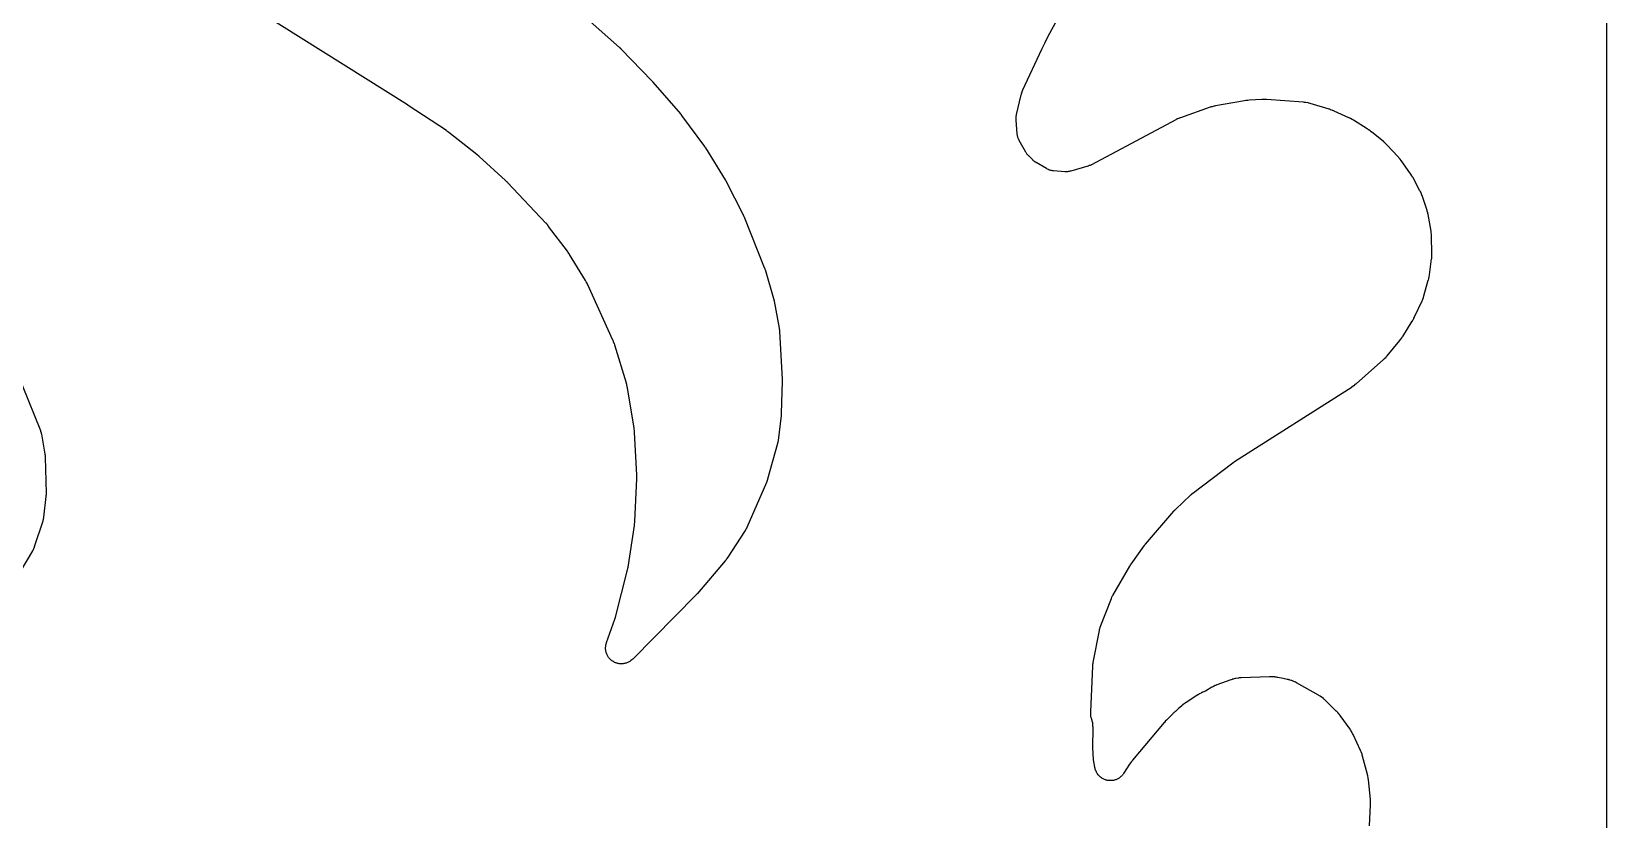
# Model space of a CAD drawing. Header units: millimetres. Extents: x 0 to 300, y 0 to 300.
# Drawn here: x 150 to 300, y 150 to 225 of the extents above; entities that cross this region are included whole.
import ezdxf

# ---------------------------------------------------------------- set-up
doc = ezdxf.new("R2010")
doc.units = ezdxf.units.MM
doc.layers.add('CUT', color=7, linetype='CONTINUOUS')

msp = doc.modelspace()

# ---------------------------------------------------------------- linework, layer by layer
at = {"layer": 'CUT'}
for points in [[(1.4375, 300.0625), (298.512, 300.0625), (299.3973, 300.0625), (299.4708, 300.0589), (299.5289, 300.0503), (299.586, 300.036), (299.6414, 300.0162), (299.6945, 299.991), (299.745, 299.9608), (299.7922, 299.9257), (299.8358, 299.8863), (299.8753, 299.8427), (299.9103, 299.7954), (299.9405, 299.745), (299.9657, 299.6918), (299.9855, 299.6365), (299.9998, 299.5794), (300.0084, 299.5212), (300.012, 299.4478), (300.012, 298.5625), (300.012, 1.4375)], [(192.3273, 235.6285), (205.9873, 223.5229), (205.9926, 223.5181), (206.0051, 223.5069), (206.0104, 223.5021), (206.0228, 223.4907), (206.0294, 223.4847), (206.0445, 223.4705), (206.051, 223.4644), (206.0611, 223.4548), (206.0674, 223.4487), (206.0821, 223.4345), (206.0884, 223.4284), (206.0918, 223.425), (206.0991, 223.4176), (206.1163, 223.4002), (206.1236, 223.3927), (209.0879, 220.3189), (209.0914, 220.3152), (209.0996, 220.3066), (209.1032, 220.3028), (209.1113, 220.2942), (209.1156, 220.2896), (209.1256, 220.2788), (209.1299, 220.2742), (209.1366, 220.2669), (209.1408, 220.2623), (209.1505, 220.2515), (209.1542, 220.2475), (209.1622, 220.2384), (209.1733, 220.2258), (209.1782, 220.2202), (211.7863, 217.1952), (211.7909, 217.1898), (211.8018, 217.177), (211.8064, 217.1715), (211.8171, 217.1586), (211.8228, 217.1518), (211.8359, 217.1357), (211.8415, 217.1288), (211.8502, 217.1179), (211.8557, 217.1111), (211.8683, 217.095), (211.8737, 217.0881), (211.8766, 217.0843), (211.8829, 217.076), (211.8975, 217.0566), (211.9038, 217.0482), (214.0715, 214.0951), (214.0757, 214.0894), (214.0853, 214.0761), (214.0894, 214.0704), (214.0989, 214.057), (214.1039, 214.0499), (214.1155, 214.0333), (214.1204, 214.0261), (214.1281, 214.0148), (214.1329, 214.0077), (214.144, 213.9911), (214.1487, 213.984), (214.1512, 213.98), (214.1568, 213.9715), (214.1696, 213.9514), (214.175, 213.9427), (216.0558, 210.9197), (216.0609, 210.9114), (216.0726, 210.8921), (216.0776, 210.8838), (216.0836, 210.8738), (216.0884, 210.8655), (216.0997, 210.846), (216.1044, 210.8377), (216.1119, 210.8244), (216.1166, 210.816), (216.1275, 210.7963), (216.1321, 210.7878), (216.1376, 210.7774), (216.1421, 210.7689), (216.1526, 210.749), (216.157, 210.7404), (217.7395, 207.6309), (217.744, 207.6219), (217.7544, 207.6009), (217.7588, 207.5918), (217.7641, 207.5808), (217.7685, 207.5717), (217.7784, 207.5504), (217.7826, 207.5413), (217.7892, 207.5268), (217.7933, 207.5176), (217.8027, 207.4961), (217.8067, 207.4869), (217.8116, 207.4756), (217.8155, 207.4664), (217.8244, 207.4447), (217.8282, 207.4354), (219.7796, 202.569), (219.7835, 202.5591), (219.7924, 202.536), (219.7962, 202.5261), (219.8007, 202.514), (219.8044, 202.5041), (219.8128, 202.4808), (219.8163, 202.4708), (219.8218, 202.455), (219.8252, 202.4449), (219.8331, 202.4215), (219.8364, 202.4114), (219.8403, 202.3991), (219.8435, 202.389), (219.8508, 202.3653), (219.8538, 202.3552), (220.6685, 199.5964), (220.6719, 199.5848), (220.6794, 199.5578), (220.6826, 199.5462), (220.6864, 199.5321), (220.6894, 199.5204), (220.6963, 199.4932), (220.6991, 199.4816), (220.7035, 199.4631), (220.7062, 199.4514), (220.7124, 199.424), (220.7149, 199.4123), (220.7179, 199.3979), (220.7203, 199.3862), (220.7257, 199.3586), (220.7279, 199.3468), (221.1943, 196.7886), (221.1968, 196.7746), (221.2022, 196.7418), (221.2044, 196.7277), (221.207, 196.7105), (221.209, 196.6964), (221.2134, 196.6635), (221.2152, 196.6493), (221.2178, 196.627), (221.2194, 196.6128), (221.2227, 196.5797), (221.2241, 196.5656), (221.2255, 196.5482), (221.2266, 196.534), (221.2289, 196.5009), (221.2298, 196.4866), (221.476, 191.9024), (221.4764, 191.8934), (221.4774, 191.8724), (221.4777, 191.8634), (221.4781, 191.8524), (221.4783, 191.8434), (221.4788, 191.8224), (221.479, 191.8133), (221.4792, 191.7991), (221.4793, 191.7901), (221.4793, 191.769), (221.4793, 191.76), (221.4793, 191.749), (221.4792, 191.74), (221.4788, 191.7189), (221.4786, 191.7099), (221.3986, 188.6935), (221.3983, 188.6832), (221.3974, 188.659), (221.3969, 188.6487), (221.3963, 188.6361), (221.3957, 188.6257), (221.3943, 188.6016), (221.3936, 188.5913), (221.3924, 188.575), (221.3916, 188.5646), (221.3896, 188.5406), (221.3886, 188.5303), (221.3874, 188.5177), (221.3864, 188.5074), (221.3838, 188.4834), (221.3826, 188.4731), (221.0999, 186.0985), (221.099, 186.0915), (221.097, 186.0753), (221.096, 186.0683), (221.0958, 186.0664), (221.0917, 186.0392), (221.0812, 185.9759), (221.0772, 185.954), (221.0701, 185.9213), (221.0516, 185.8434), (221.043, 185.81), (220.0934, 182.4038), (220.0891, 182.3888), (220.0788, 182.354), (220.0742, 182.3391), (220.0685, 182.3211), (220.0637, 182.3064), (220.0522, 182.2721), (220.0471, 182.2574), (220.0389, 182.2343), (220.0336, 182.2198), (220.0209, 182.1858), (220.0153, 182.1713), (220.0084, 182.1537), (220.0026, 182.1393), (219.9887, 182.1058), (219.9826, 182.0915), (218.1154, 177.7957), (218.1116, 177.787), (218.1055, 177.7733), (218.0955, 177.7517), (218.0802, 177.72), (218.0668, 177.6931), (218.0553, 177.6711), (218.0495, 177.66), (218.0468, 177.6551), (218.0329, 177.6303), (218.0009, 177.5751), (217.9812, 177.5427), (217.9732, 177.5302), (217.968, 177.5222), (216.235, 174.8684), (216.2271, 174.8564), (216.2084, 174.8287), (216.2002, 174.8169), (216.1902, 174.8026), (216.1819, 174.7909), (216.1623, 174.7639), (216.1538, 174.7523), (216.1403, 174.7342), (216.1316, 174.7228), (216.1112, 174.6964), (216.1023, 174.6851), (216.0914, 174.6715), (216.0824, 174.6603), (216.0611, 174.6346), (216.0519, 174.6236), (213.4136, 171.5282), (213.4092, 171.5231), (213.3989, 171.5111), (213.3944, 171.506), (213.3839, 171.494), (213.3783, 171.4877), (213.3652, 171.4731), (213.3596, 171.4669), (213.3507, 171.4571), (213.3451, 171.451), (213.3319, 171.4369), (213.3262, 171.4308), (213.3232, 171.4276), (213.3163, 171.4204), (213.3002, 171.4038), (213.2933, 171.3967), (207.243, 165.281), (207.2117, 165.2508), (207.1509, 165.1952), (207.0816, 165.1379), (207.0337, 165.1022), (206.959, 165.0521), (206.9077, 165.0213), (206.8285, 164.9789), (206.7744, 164.9534), (206.6913, 164.9191), (206.6349, 164.8991), (206.5488, 164.8733), (206.4907, 164.859), (206.4024, 164.8419), (206.3432, 164.8335), (206.2537, 164.8253), (206.1939, 164.8228), (206.104, 164.8236), (206.0443, 164.8271), (205.955, 164.8368), (205.8959, 164.8463), (205.8079, 164.8649), (205.7501, 164.8802), (205.6644, 164.9074), (205.6084, 164.9284), (205.5259, 164.9641), (205.4723, 164.9906), (205.3937, 165.0343), (205.343, 165.066), (205.2692, 165.1174), (205.2219, 165.154), (205.1536, 165.2124), (205.1102, 165.2536), (205.0481, 165.3186), (205.0089, 165.3638), (204.9536, 165.4347), (204.9192, 165.4836), (204.8713, 165.5596), (204.8419, 165.6118), (204.8017, 165.6922), (204.7777, 165.747), (204.7458, 165.831), (204.7274, 165.8879), (204.704, 165.9747), (204.6913, 166.0332), (204.6767, 166.1219), (204.67, 166.1813), (204.6643, 166.271), (204.6635, 166.3309), (204.6668, 166.4207), (204.672, 166.4803), (204.6842, 166.5693), (204.6953, 166.6281), (204.7164, 166.7155), (204.7396, 166.7945), (204.7534, 166.8373), (205.5359, 169.0749), (205.5399, 169.0868), (205.5654, 169.1647), (205.5691, 169.1767), (205.599, 169.2752), (205.6025, 169.2873), (205.6246, 169.3661), (205.6279, 169.3783), (206.7304, 173.6534), (206.734, 173.6682), (206.7563, 173.7646), (206.7595, 173.7795), (206.7844, 173.9012), (206.7872, 173.9162), (206.8046, 174.0136), (206.8071, 174.0286), (207.4112, 178.0034), (207.4134, 178.019), (207.4261, 178.1209), (207.4279, 178.1366), (207.4405, 178.2649), (207.4419, 178.2806), (207.4493, 178.3831), (207.4502, 178.3988), (207.6338, 182.4311), (207.6343, 182.4456), (207.6363, 182.5399), (207.6364, 182.5544), (207.6361, 182.6728), (207.6359, 182.6873), (207.6333, 182.7816), (207.6328, 182.7961), (207.4231, 186.8838), (207.422, 186.9007), (207.4133, 187.0104), (207.4117, 187.0273), (207.3969, 187.1646), (207.3948, 187.1814), (207.3799, 187.2904), (207.3774, 187.3071), (206.7545, 191.068), (206.751, 191.0872), (206.7262, 191.2117), (206.7221, 191.2308), (206.6859, 191.3859), (206.6812, 191.4048), (206.6483, 191.5274), (206.643, 191.5462), (205.5443, 195.1705), (205.5382, 195.1894), (205.4967, 195.3117), (205.49, 195.3304), (205.4328, 195.482), (205.4255, 195.5005), (205.3759, 195.6198), (205.368, 195.638), (202.9679, 200.9151), (202.9601, 200.9317), (202.9072, 201.0391), (202.8988, 201.0555), (202.8283, 201.1881), (202.8194, 201.2043), (202.7601, 201.3082), (202.7507, 201.3241), (201.2318, 203.8034), (201.2241, 203.8156), (201.1734, 203.8941), (201.1655, 203.9061), (201.0995, 204.003), (201.0912, 204.0148), (201.0368, 204.0908), (201.0283, 204.1024), (199.2405, 206.4763), (199.2303, 206.4894), (199.1627, 206.5741), (199.1522, 206.587), (199.0644, 206.6909), (199.0535, 206.7035), (198.9814, 206.7843), (198.9701, 206.7966), (195.3304, 210.6519), (195.3232, 210.6594), (195.273, 210.7108), (195.2652, 210.7186), (195.2014, 210.7815), (195.1936, 210.789), (195.1424, 210.8378), (195.1339, 210.8457), (192.6227, 213.1435), (192.6146, 213.1508), (192.5578, 213.2009), (192.549, 213.2085), (192.477, 213.2696), (192.4682, 213.2769), (192.4103, 213.3241), (192.4008, 213.3317), (189.7294, 215.4219), (189.7208, 215.4286), (189.66, 215.4743), (189.6506, 215.4813), (189.5738, 215.5368), (189.5644, 215.5435), (189.5029, 215.5862), (189.4927, 215.5931), (185.8682, 218.0017), (185.8651, 218.0037), (185.8442, 218.0175), (185.8409, 218.0196), (185.8146, 218.0366), (185.8114, 218.0386), (185.7906, 218.0519), (185.7872, 218.0541), (171.6738, 226.9208)], [(277.4271, 149.4006), (277.5394, 151.409), (277.5399, 151.4211), (277.5427, 151.4993), (277.543, 151.5113), (277.5438, 151.5584), (277.5437, 151.5824), (277.5398, 151.7389), (277.5388, 151.7629), (277.5357, 151.8099), (277.5348, 151.8219), (277.5282, 151.8999), (277.5271, 151.9119), (277.3299, 153.7873), (277.3286, 153.7982), (277.3192, 153.8743), (277.3177, 153.8856), (277.3145, 153.9081), (277.3135, 153.9158), (277.3064, 153.9653), (277.3025, 153.989), (277.2752, 154.1367), (277.2706, 154.1594), (277.2618, 154.1986), (277.2593, 154.2092), (277.2414, 154.2824), (277.2384, 154.2943), (276.7773, 156.0299), (276.7737, 156.0427), (276.7498, 156.1251), (276.746, 156.1378), (276.7306, 156.187), (276.7221, 156.2121), (276.6636, 156.3735), (276.6541, 156.3981), (276.6343, 156.4458), (276.6304, 156.4551), (276.6213, 156.4771), (276.6161, 156.4893), (276.5815, 156.568), (276.576, 156.58), (275.8702, 158.0924), (275.8643, 158.1048), (275.8246, 158.1851), (275.8183, 158.1973), (275.7934, 158.245), (275.78, 158.2691), (275.6898, 158.4236), (275.6754, 158.4471), (275.6462, 158.4923), (275.6385, 158.5037), (275.5882, 158.5777), (275.5803, 158.589), (275.5797, 158.5899), (274.6499, 159.8917), (274.6418, 159.9028), (274.5881, 159.9744), (274.5797, 159.9853), (274.5465, 160.0276), (274.529, 160.0488), (274.4121, 160.1842), (274.3937, 160.2046), (274.3567, 160.2437), (274.3471, 160.2536), (274.2842, 160.3171), (274.2744, 160.3268), (273.1789, 161.3827), (273.1772, 161.3844), (273.168, 161.393), (273.108, 161.4485), (273.0987, 161.4569), (273.0619, 161.4895), (273.0427, 161.5058), (272.9176, 161.6076), (272.8773, 161.6377), (272.7441, 161.7287), (272.723, 161.7425), (272.6813, 161.7685), (272.6705, 161.775), (272.6002, 161.8168), (272.5894, 161.8231), (270.4896, 163.0125), (270.4759, 163.02), (270.3863, 163.0678), (270.3725, 163.0749), (270.3179, 163.1022), (270.2896, 163.1154), (270.1062, 163.1954), (270.0477, 163.2173), (270.0303, 163.2229), (270.0148, 163.2286), (269.8599, 163.2769), (269.857, 163.2778), (269.8563, 163.278), (269.8207, 163.2891), (269.7902, 163.2978), (269.7302, 163.3131), (269.7147, 163.3168), (269.6142, 163.3396), (269.5986, 163.3429), (269.217, 163.4188), (268.7015, 163.525), (268.6839, 163.5283), (268.5689, 163.5484), (268.5512, 163.5513), (268.4819, 163.5612), (268.4462, 163.5653), (268.4194, 163.5675), (268.4017, 163.5695), (268.2829, 163.5789), (268.2138, 163.5847), (268.2037, 163.5852), (268.1746, 163.5876), (268.1395, 163.5893), (268.0711, 163.5908), (268.0536, 163.5909), (267.9396, 163.5899), (267.922, 163.5895), (265.205, 163.4877), (265.1912, 163.487), (265.1746, 163.486), (265.1462, 163.485), (265.1303, 163.4842), (265.0271, 163.4777), (265.0112, 163.4765), (264.9494, 163.4709), (264.9178, 163.4673), (264.716, 163.4383), (264.6535, 163.4259), (264.4559, 163.3758), (264.4253, 163.3671), (264.366, 163.3487), (264.3509, 163.3437), (264.253, 163.3104), (264.238, 163.3051), (262.9045, 162.8113), (262.8927, 162.8068), (262.8164, 162.7767), (262.8047, 162.7719), (262.7593, 162.7529), (262.7362, 162.7426), (262.5878, 162.673), (262.5652, 162.6618), (262.5215, 162.639), (262.5104, 162.6331), (262.4385, 162.5936), (262.4276, 162.5875), (261.8091, 162.231), (261.5449, 162.1172), (261.5336, 162.1122), (261.4606, 162.0789), (261.4494, 162.0736), (261.4059, 162.0527), (261.3839, 162.0416), (261.2423, 161.9662), (261.2207, 161.9541), (261.1791, 161.9297), (261.1685, 161.9234), (261.1001, 161.8814), (261.0897, 161.8748), (259.9661, 161.1521), (259.9548, 161.1447), (259.8818, 161.0954), (259.8706, 161.0876), (259.8274, 161.057), (259.8057, 161.0408), (259.6667, 160.9326), (259.6457, 160.9155), (259.6055, 160.8811), (259.5953, 160.8721), (259.5296, 160.8134), (259.5196, 160.8043), (259.2547, 160.5564), (259.0155, 160.3593), (259.0059, 160.3513), (258.944, 160.2981), (258.9346, 160.2899), (258.8981, 160.2571), (258.8798, 160.24), (258.763, 160.1262), (258.7454, 160.1083), (258.7118, 160.0727), (258.7033, 160.0634), (258.6485, 160.003), (258.6402, 159.9936), (258.5834, 159.9281), (258.1932, 159.5629), (258.1803, 159.5505), (258.0979, 159.4686), (258.0854, 159.4558), (257.9851, 159.35), (257.973, 159.3369), (257.8956, 159.2502), (257.8838, 159.2367), (254.8603, 155.642), (254.8488, 155.6278), (254.775, 155.5344), (254.7638, 155.5199), (254.6748, 155.3999), (254.6641, 155.385), (254.5962, 155.2873), (254.5859, 155.2721), (253.9947, 154.3641), (253.9694, 154.3273), (253.9334, 154.2775), (253.8964, 154.231), (253.8585, 154.1876), (253.7983, 154.1253), (253.7563, 154.0858), (253.6905, 154.0295), (253.6449, 153.9942), (253.574, 153.9445), (253.5252, 153.9138), (253.4498, 153.8712), (253.3983, 153.8452), (253.3192, 153.8101), (253.2654, 153.7892), (253.1833, 153.7618), (253.1277, 153.7462), (253.0433, 153.7268), (252.9866, 153.7166), (252.9007, 153.7055), (252.8432, 153.7008), (252.7567, 153.6979), (252.699, 153.6988), (252.6126, 153.7042), (252.5553, 153.7106), (252.4698, 153.7244), (252.4134, 153.7363), (252.3296, 153.7582), (252.2745, 153.7754), (252.1933, 153.8053), (252.1401, 153.8277), (252.0621, 153.8653), (252.0114, 153.8927), (251.9373, 153.9376), (251.8895, 153.9698), (251.8201, 154.0216), (251.7756, 154.0582), (251.7114, 154.1165), (251.6707, 154.1572), (251.6124, 154.2213), (251.5758, 154.2658), (251.524, 154.3352), (251.4917, 154.3831), (251.4469, 154.4571), (251.4194, 154.5078), (251.3818, 154.5858), (251.3593, 154.6389), (251.3295, 154.7202), (251.3122, 154.7752), (251.2903, 154.859), (251.2739, 154.9367), (251.266, 154.9793), (251.1516, 155.689), (251.0931, 156.8401), (251.0977, 158.7323), (251.0976, 158.747), (251.0955, 158.8426), (251.095, 158.8573), (251.0923, 158.9147), (251.0902, 158.9441), (251.0722, 159.1319), (251.0637, 159.1901), (251.0278, 159.3726), (251.0137, 159.4298), (250.9601, 159.6079), (250.9405, 159.6634), (250.9, 159.7619), (250.8869, 160.0214), (250.8865, 160.0319), (250.8855, 160.0565), (250.8852, 160.067), (250.8848, 160.0798), (250.8846, 160.0904), (250.8842, 160.1149), (250.8841, 160.1255), (250.8841, 160.1421), (250.8841, 160.1526), (250.8843, 160.1772), (250.8845, 160.1877), (250.8847, 160.2006), (250.885, 160.2111), (250.8858, 160.2357), (250.8862, 160.2462), (251.0755, 164.6043), (251.0763, 164.6207), (251.0787, 164.6589), (251.0799, 164.6753), (251.0815, 164.6952), (251.0829, 164.7115), (251.0867, 164.7496), (251.0884, 164.7659), (251.0914, 164.7916), (251.0935, 164.8078), (251.0986, 164.8458), (251.101, 164.862), (251.104, 164.8818), (251.1066, 164.8979), (251.1131, 164.9356), (251.1161, 164.9518), (251.6997, 167.999), (251.7016, 168.0089), (251.7047, 168.0243), (251.7136, 168.0635), (251.7301, 168.1293), (251.7379, 168.1585), (251.7384, 168.1603), (251.7472, 168.1892), (251.768, 168.2537), (251.7812, 168.2917), (251.7867, 168.3065), (251.7903, 168.3159), (252.8451, 171.0515), (252.8478, 171.0583), (252.854, 171.074), (252.8567, 171.0807), (252.8574, 171.0826), (252.8685, 171.1087), (252.8952, 171.1693), (252.9048, 171.1901), (252.9203, 171.221), (252.9589, 171.2939), (252.9762, 171.325), (254.6042, 174.1278), (254.6095, 174.1368), (254.6219, 174.1578), (254.6273, 174.1667), (254.6339, 174.1774), (254.6393, 174.1862), (254.6522, 174.2066), (254.6577, 174.2153), (254.6666, 174.2291), (254.6723, 174.2378), (254.6856, 174.258), (254.6914, 174.2666), (254.6985, 174.2771), (254.7043, 174.2856), (254.7181, 174.3055), (254.7241, 174.314), (255.9592, 176.0495), (255.9652, 176.0578), (255.9793, 176.0772), (255.9854, 176.0855), (255.9929, 176.0955), (255.9991, 176.1037), (256.0136, 176.1227), (256.0199, 176.1308), (256.0299, 176.1436), (256.0363, 176.1517), (256.0512, 176.1704), (256.0577, 176.1783), (256.0657, 176.188), (256.0722, 176.1959), (256.0876, 176.2143), (256.0943, 176.2221), (258.781, 179.3496), (258.7886, 179.3583), (258.8066, 179.3787), (258.8144, 179.3874), (258.8239, 179.398), (258.8318, 179.4065), (258.8503, 179.4265), (258.8583, 179.4349), (258.871, 179.4483), (258.8791, 179.4566), (258.8981, 179.4761), (258.9063, 179.4843), (258.9164, 179.4944), (258.9247, 179.5025), (258.9442, 179.5215), (258.9526, 179.5295), (260.4169, 180.9143), (260.426, 180.9228), (260.4473, 180.9425), (260.4565, 180.9508), (260.4678, 180.9609), (260.4772, 180.9692), (260.4991, 180.9882), (260.5085, 180.9963), (260.5235, 181.009), (260.5331, 181.017), (260.5555, 181.0354), (260.5651, 181.0432), (260.577, 181.0527), (260.5867, 181.0604), (260.6097, 181.0782), (260.6195, 181.0858), (264.4302, 183.9643), (264.4359, 183.9686), (264.4494, 183.9786), (264.4552, 183.9829), (264.4689, 183.9929), (264.4761, 183.9981), (264.4931, 184.0102), (264.5004, 184.0154), (264.5119, 184.0234), (264.5191, 184.0284), (264.536, 184.0401), (264.5433, 184.045), (264.5472, 184.0476), (264.556, 184.0534), (264.5765, 184.0669), (264.5854, 184.0726), (275.7705, 191.213), (275.7795, 191.2188), (275.8419, 191.2603), (275.8512, 191.2665), (275.8916, 191.2945), (275.9108, 191.3083), (276.0289, 191.397), (276.0468, 191.411), (276.0775, 191.4359), (276.0858, 191.4428), (276.1425, 191.4905), (276.1516, 191.4983), (278.7716, 193.7965), (278.7806, 193.8046), (278.8384, 193.8574), (278.8472, 193.8656), (278.8813, 193.8981), (278.8984, 193.915), (279.0074, 194.0274), (279.0239, 194.045), (279.0553, 194.0801), (279.0632, 194.0891), (279.1143, 194.1485), (279.122, 194.1577), (280.3112, 195.5984), (280.3234, 195.6136), (280.4009, 195.714), (280.4126, 195.7296), (280.5057, 195.8587), (280.5168, 195.8747), (280.5876, 195.9799), (280.5983, 195.9963), (281.5068, 197.4455), (281.5165, 197.4616), (281.5779, 197.5667), (281.5871, 197.583), (281.6599, 197.7172), (281.6686, 197.7338), (281.7233, 197.8425), (281.7315, 197.8594), (282.4392, 199.382), (282.4438, 199.3922), (282.4757, 199.4643), (282.4803, 199.4751), (282.5003, 199.5227), (282.5094, 199.5458), (282.5633, 199.6912), (282.5712, 199.7139), (282.5841, 199.7533), (282.5875, 199.7641), (282.6102, 199.8385), (282.6138, 199.8507), (283.0363, 201.3454), (283.0416, 201.3654), (283.0736, 201.4955), (283.0782, 201.5156), (283.1127, 201.6802), (283.1166, 201.7004), (283.1395, 201.8325), (283.1427, 201.8528), (283.3563, 203.3919), (283.3579, 203.4041), (283.3672, 203.4836), (283.3686, 203.4959), (283.3732, 203.5438), (283.3751, 203.5683), (283.384, 203.7281), (283.3849, 203.7527), (283.3856, 203.8009), (283.3857, 203.8132), (283.3852, 203.8932), (283.385, 203.9055), (283.3415, 205.5569), (283.3411, 205.5674), (283.338, 205.6403), (283.3374, 205.6511), (283.3344, 205.6989), (283.3326, 205.7219), (283.3182, 205.8649), (283.3155, 205.8869), (283.3103, 205.925), (283.3087, 205.9354), (283.2976, 206.0067), (283.2957, 206.0182), (283.016, 207.6077), (283.014, 207.6186), (282.9992, 207.6944), (282.9969, 207.7057), (282.9862, 207.7552), (282.9806, 207.7789), (282.9426, 207.9263), (282.9363, 207.9489), (282.9246, 207.9879), (282.9213, 207.9984), (282.898, 208.0712), (282.8941, 208.0829), (282.4371, 209.4139), (282.4333, 209.4245), (282.4063, 209.4986), (282.4021, 209.5096), (282.3835, 209.5578), (282.374, 209.5809), (282.312, 209.7233), (282.302, 209.7451), (282.2838, 209.7825), (282.2788, 209.7926), (282.2435, 209.8622), (282.2377, 209.8734), (281.5537, 211.1536), (281.5442, 211.1709), (281.4802, 211.2817), (281.4701, 211.2986), (281.3853, 211.4349), (281.3746, 211.4515), (281.3035, 211.5578), (281.2923, 211.574), (280.4515, 212.7467), (280.4395, 212.7629), (280.3594, 212.867), (280.3468, 212.8828), (280.2421, 213.0099), (280.229, 213.0253), (280.1421, 213.1237), (280.1285, 213.1386), (279.1112, 214.2159), (279.0978, 214.2297), (279.009, 214.3178), (278.9952, 214.3312), (278.8803, 214.4382), (278.866, 214.4511), (278.7718, 214.5333), (278.7571, 214.5458), (277.6131, 215.4818), (277.5981, 215.4936), (277.4998, 215.569), (277.4845, 215.5803), (277.3583, 215.6709), (277.3426, 215.6817), (277.2397, 215.7507), (277.2237, 215.761), (275.9126, 216.5806), (275.8959, 216.5907), (275.7859, 216.6546), (275.7688, 216.6641), (275.6283, 216.7397), (275.6109, 216.7487), (275.497, 216.8052), (275.4793, 216.8136), (274.0719, 217.4561), (274.0531, 217.4643), (273.93, 217.5154), (273.911, 217.523), (273.7545, 217.5818), (273.7352, 217.5887), (273.6089, 217.6314), (273.5893, 217.6376), (271.7975, 218.1752), (271.7816, 218.1797), (271.6778, 218.2077), (271.6617, 218.2118), (271.599, 218.227), (271.5666, 218.2338), (271.3551, 218.2725), (271.3224, 218.2776), (271.2583, 218.2857), (271.2419, 218.2876), (271.1348, 218.2981), (271.1183, 218.2995), (267.6342, 218.5465), (267.6157, 218.5475), (267.4956, 218.5523), (267.4771, 218.5528), (267.3263, 218.5541), (267.3078, 218.554), (267.1876, 218.5514), (267.1691, 218.5507), (265.9778, 218.488), (265.9596, 218.4868), (265.8412, 218.477), (265.823, 218.4752), (265.675, 218.4583), (265.6568, 218.4559), (265.5393, 218.4389), (265.5213, 218.436), (262.7642, 217.9502), (262.7522, 217.948), (262.6743, 217.9326), (262.6623, 217.9301), (262.6156, 217.9199), (262.5918, 217.9142), (262.4381, 217.874), (262.4146, 217.8673), (262.3689, 217.8533), (262.3572, 217.8497), (262.2817, 217.8249), (262.2702, 217.8209), (259.421, 216.8213), (259.4109, 216.8177), (259.3407, 216.7916), (259.3302, 216.7876), (259.2845, 216.7697), (259.2626, 216.7606), (259.1275, 216.7013), (259.1068, 216.6917), (259.0712, 216.6745), (259.0616, 216.6697), (258.9956, 216.6362), (258.9849, 216.6307), (250.9505, 212.352), (250.9403, 212.3467), (250.9243, 212.3384), (250.8827, 212.3183), (250.8119, 212.2862), (250.7801, 212.2725), (250.7781, 212.2717), (250.7458, 212.2593), (250.6726, 212.2327), (250.6288, 212.2181), (250.6115, 212.2128), (250.6005, 212.2095), (248.9852, 211.7377), (248.9754, 211.7349), (248.9698, 211.7333), (248.9134, 211.7195), (248.8314, 211.7022), (248.7369, 211.6874), (248.6735, 211.6809), (248.578, 211.6763), (248.4942, 211.6767), (248.4361, 211.6788), (248.4304, 211.6792), (248.4201, 211.68), (247.3375, 211.7674), (247.2977, 211.7715), (247.2249, 211.7807), (247.146, 211.7942), (247.0939, 211.8055), (247.0165, 211.826), (246.9657, 211.8419), (246.8904, 211.8692), (246.8411, 211.8895), (246.7686, 211.9234), (246.7036, 211.9573), (246.6685, 211.9767), (245.6871, 212.5458), (245.6789, 212.5506), (245.666, 212.5583), (245.6335, 212.5786), (245.5925, 212.6054), (245.5377, 212.6441), (245.4854, 212.6842), (245.4337, 212.7269), (245.3971, 212.7595), (245.369, 212.7856), (245.3583, 212.796), (245.3514, 212.8027), (244.9669, 213.1838), (244.9596, 213.1912), (244.9481, 213.2029), (244.9194, 213.2334), (244.8836, 213.2732), (244.837, 213.3296), (244.7934, 213.3869), (244.7514, 213.447), (244.7226, 213.492), (244.7009, 213.5278), (244.6927, 213.542), (244.6876, 213.5511), (244.0662, 214.6598), (244.0603, 214.6705), (244.0539, 214.6822), (244.0294, 214.7309), (243.9983, 214.7974), (243.9661, 214.8759), (243.9471, 214.9291), (243.9225, 215.0102), (243.9086, 215.065), (243.8917, 215.1481), (243.8804, 215.2207), (243.8737, 215.2748), (243.8724, 215.2881), (243.8714, 215.3001), (243.7671, 216.6053), (243.7662, 216.6171), (243.765, 216.6357), (243.763, 216.6833), (243.7622, 216.7441), (243.7649, 216.8274), (243.7714, 216.909), (243.7818, 216.9917), (243.7922, 217.0516), (243.8016, 217.0983), (243.8057, 217.1165), (243.8084, 217.1281), (244.2624, 219.0012), (244.2661, 219.0159), (244.275, 219.0501), (244.2789, 219.0647), (244.2839, 219.0825), (244.2881, 219.0971), (244.2981, 219.131), (244.3025, 219.1455), (244.3097, 219.1683), (244.3144, 219.1827), (244.3256, 219.2162), (244.3305, 219.2305), (244.3366, 219.248), (244.3418, 219.2622), (244.3541, 219.2954), (244.3595, 219.3095), (244.4243, 219.4754), (246.2239, 223.3618), (246.4943, 223.9136), (246.8, 224.5374), (251.0098, 232.2654)], [(149.0992, 191.3702), (150.821, 187.0421), (150.8252, 187.0313), (150.8317, 187.0143), (150.8471, 186.9705), (150.8713, 186.8961), (150.8814, 186.8628), (150.882, 186.8607), (150.8908, 186.827), (150.9092, 186.751), (150.9189, 186.7056), (150.9223, 186.6877), (150.9243, 186.6763), (151.255, 184.7753), (151.2562, 184.7686), (151.2588, 184.7529), (151.2599, 184.7461), (151.2602, 184.7442), (151.264, 184.7177), (151.2719, 184.6557), (151.2744, 184.6342), (151.277, 184.6016), (151.2817, 184.5238), (151.2831, 184.4902), (151.3612, 181.0702), (151.3614, 181.0547), (151.3616, 181.0185), (151.3616, 181.003), (151.3613, 180.9842), (151.361, 180.9688), (151.36, 180.9328), (151.3594, 180.9173), (151.3583, 180.893), (151.3575, 180.8776), (151.3552, 180.8415), (151.3541, 180.8261), (151.3526, 180.8073), (151.3512, 180.7919), (151.3477, 180.756), (151.346, 180.7406), (151.1194, 178.7732), (151.118, 178.7621), (151.1158, 178.7447), (151.109, 178.7003), (151.0957, 178.6259), (151.0891, 178.5929), (151.0887, 178.5909), (151.0809, 178.5582), (151.0621, 178.485), (151.0498, 178.4418), (151.0446, 178.4251), (151.0412, 178.4144), (150.2443, 175.9606), (150.2404, 175.949), (150.2342, 175.9308), (150.2172, 175.8847), (150.1863, 175.8079), (150.1718, 175.7739), (150.1709, 175.7719), (150.1551, 175.7386), (150.118, 175.6645), (150.0948, 175.6212), (150.0852, 175.6045), (150.0791, 175.5939), (148.3647, 172.6847)]]:
    msp.add_lwpolyline(points, dxfattribs=at)

doc.saveas('drawing.dxf')
